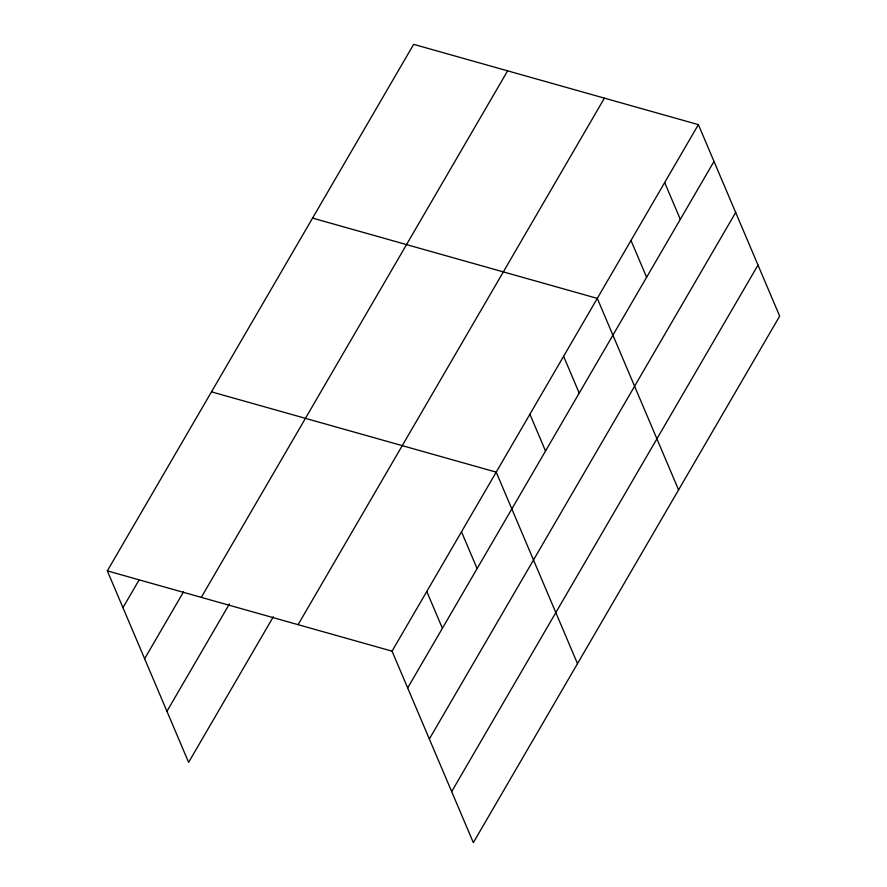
<?xml version="1.0" encoding="UTF-8"?>
<svg xmlns="http://www.w3.org/2000/svg" width="887" height="887" viewBox="0 0 887 887"><rect width="100%" height="100%" fill="white"/><g stroke="black" fill="none" stroke-linecap="round" stroke-linejoin="round"><path stroke-width="1.33" d="M107.327 570.873L413.652 44.35L698.379 124.635L779.673 316.127L473.348 842.65L392.054 651.158L107.327 570.873L188.621 762.365L273.329 616.764M122.96 607.684L138.926 580.231M144.625 658.731L183.509 591.895M201.294 597.361L507.619 70.838M166.944 711.319L229.434 603.914M298.099 624.659L604.424 98.135M392.054 651.158L698.379 124.635M407.676 687.957L714.002 161.434M429.352 739.004L735.678 212.481M451.671 791.603L757.997 265.08M312.568 218.102L597.295 298.387L678.577 489.879M211.483 391.854L496.21 472.139L577.492 663.631M664.685 182.545L680.307 219.355M630.99 240.466L646.612 277.276M563.6 356.297L579.222 393.107M529.905 414.218L545.527 451.028M461.495 531.812L477.117 568.611M426.769 591.485L442.402 628.284"/></g></svg>
